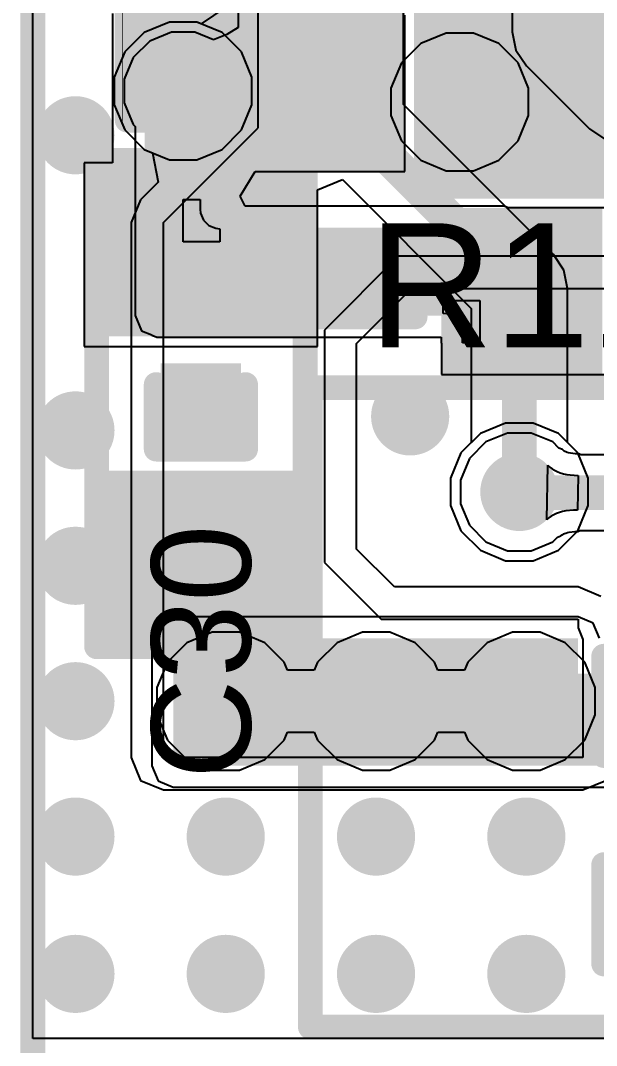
# Model space of a CAD drawing. Header units: millimetres. Extents: x -6 to 110, y 0 to 86.
# Drawn here: x -0.06 to 2.88, y 5.07 to 10.31 of the extents above; entities that cross this region are included whole.
import ezdxf

# ---------------------------------------------------------------- set-up
doc = ezdxf.new("R2010")
doc.units = ezdxf.units.MM
for name, color, linetype in [('BottomLayer', 5, 'Continuous'), ('BottomOverlay', 54, 'Continuous'), ('BottomPaste', 16, 'Continuous'), ('BottomSolder', 6, 'Continuous'), ('Mechanical2', 216, 'Continuous'), ('MidLayer1', 16, 'Continuous'), ('MidLayer2', 76, 'Continuous'), ('TopLayer', 1, 'Continuous'), ('TopOverlay', 2, 'Continuous'), ('TopPaste', 8, 'Continuous'), ('TopSolder', 216, 'Continuous'), ('ViaHoleLayer', 16, 'Continuous')]:
    doc.layers.add(name, color=color, linetype=linetype)
doc.styles.add('Arial', font='', dxfattribs={"height": 0.2})
doc.styles.get('Arial').set_extended_font_data('Arial')

# ---------------------------------------------------------------- blocks, each defined once
blk = doc.blocks.new('CAP_0201_B_6')
at = {"layer": 'BottomLayer'}
for points in [[(-0.45, 0.15), (-0.15, 0.15), (-0.15, -0.15), (-0.45, -0.15)], [(0.15, 0.15), (0.45, 0.15), (0.45, -0.15), (0.15, -0.15)]]:
    blk.add_hatch(color=5, dxfattribs=at).paths.add_polyline_path(points)
at = {"layer": 'BottomPaste'}
for points in [[(-0.45, 0.15), (-0.15, 0.15), (-0.15, -0.15), (-0.45, -0.15)], [(0.15, 0.15), (0.45, 0.15), (0.45, -0.15), (0.15, -0.15)]]:
    blk.add_hatch(color=16, dxfattribs=at).paths.add_polyline_path(points)
at = {"layer": 'BottomSolder'}
for points in [[(-0.505, 0.205), (-0.095, 0.205), (-0.095, -0.205), (-0.505, -0.205)], [(0.095, 0.205), (0.505, 0.205), (0.505, -0.205), (0.095, -0.205)]]:
    blk.add_hatch(color=6, dxfattribs=at).paths.add_polyline_path(points)
at = {"layer": 'BottomOverlay', "const_width": 0.127}
for points in [[(-0.5334, 0.2286), (-0.2032, 0.2286)], [(-0.5334, 0.2286), (-0.5334, -0.2286)], [(0.2032, 0.2286), (0.5334, 0.2286)], [(0.5334, 0.2286), (0.5334, -0.2286)], [(-0.5334, -0.2286), (-0.2032, -0.2286)], [(0.2032, -0.2286), (0.5334, -0.2286)]]:
    blk.add_lwpolyline(points, dxfattribs=at)
at = {"layer": 'BottomOverlay', "const_width": 0.0635}
for points in [[(-0.5651, 0.2286, 1), (-0.5016, 0.2286, 1)], [(-0.5651, 0.2286, 1), (-0.5016, 0.2286, 1)], [(-0.2349, 0.2286, 1), (-0.1714, 0.2286, 1)], [(0.1714, 0.2286, 1), (0.2349, 0.2286, 1)], [(0.5016, 0.2286, 1), (0.5651, 0.2286, 1)], [(0.5016, 0.2286, 1), (0.5651, 0.2286, 1)], [(-0.5651, -0.2286, 1), (-0.5016, -0.2286, 1)], [(-0.5651, -0.2286, 1), (-0.5016, -0.2286, 1)], [(-0.2349, -0.2286, 1), (-0.1714, -0.2286, 1)], [(0.1714, -0.2286, 1), (0.2349, -0.2286, 1)], [(0.5016, -0.2286, 1), (0.5651, -0.2286, 1)], [(0.5016, -0.2286, 1), (0.5651, -0.2286, 1)]]:
    blk.add_lwpolyline(points, format="xyb", close=True, dxfattribs=at)
blk = doc.blocks.new('QFNWB_56__7_7__B_30')
at = {"layer": 'BottomLayer'}
for points in [[(-2.71, 3.1), (-2.71, 3.75), (-2.49, 3.75), (-2.49, 3.1)], [(-2.31, 3.1), (-2.31, 3.75), (-2.09, 3.75), (-2.09, 3.1)], [(2.85, 2.85), (2.85, -2.85), (-2.85, -2.85), (-2.85, 2.85)], [(-3.75, 2.71), (-3.1, 2.71), (-3.1, 2.49), (-3.75, 2.49)], [(-3.75, 2.31), (-3.1, 2.31), (-3.1, 2.09), (-3.75, 2.09)]]:
    blk.add_hatch(color=5, dxfattribs=at).paths.add_polyline_path(points)
at = {"layer": 'BottomPaste'}
for points in [[(-2.71, 3.1), (-2.71, 3.75), (-2.49, 3.75), (-2.49, 3.1)], [(-2.31, 3.1), (-2.31, 3.75), (-2.09, 3.75), (-2.09, 3.1)], [(2.85, 2.85), (2.85, -2.85), (-2.85, -2.85), (-2.85, 2.85)], [(-3.75, 2.71), (-3.1, 2.71), (-3.1, 2.49), (-3.75, 2.49)], [(-3.75, 2.31), (-3.1, 2.31), (-3.1, 2.09), (-3.75, 2.09)]]:
    blk.add_hatch(color=16, dxfattribs=at).paths.add_polyline_path(points)
at = {"layer": 'BottomSolder'}
for points in [[(-2.8116, 2.9984), (-2.8116, 3.8516), (-2.3884, 3.8516), (-2.3884, 2.9984)], [(-2.4116, 2.9984), (-2.4116, 3.8516), (-1.9884, 3.8516), (-1.9884, 2.9984)], [(2.9516, 2.9516), (2.9516, -2.9516), (-2.9516, -2.9516), (-2.9516, 2.9516)], [(-3.8516, 2.8116), (-2.9984, 2.8116), (-2.9984, 2.3884), (-3.8516, 2.3884)], [(-3.8516, 2.4116), (-2.9984, 2.4116), (-2.9984, 1.9884), (-3.8516, 1.9884)]]:
    blk.add_hatch(color=6, dxfattribs=at).paths.add_polyline_path(points)
at = {"layer": 'BottomOverlay', "const_width": 0.127}
for points in [[(-3.556, 3.556), (-3.556, 2.9464)], [(-3.556, 3.556), (-2.921, 3.556)]]:
    blk.add_lwpolyline(points, dxfattribs=at)
at = {"layer": 'BottomOverlay', "const_width": 0.0635}
for points in [[(-3.5877, 3.556, 1), (-3.5242, 3.556, 1)], [(-3.5877, 3.556, 1), (-3.5242, 3.556, 1)], [(-2.9527, 3.556, 1), (-2.8893, 3.556, 1)], [(-3.5877, 2.9464, 1), (-3.5242, 2.9464, 1)]]:
    blk.add_lwpolyline(points, format="xyb", close=True, dxfattribs=at)
blk = doc.blocks.new('R___0603_45')
at = {"layer": 'TopLayer'}
for points in [[(-0.4445, 0.4445), (-0.4445, -0.4445), (-1.0795, -0.4445), (-1.0795, 0.4445)], [(1.0795, 0.4445), (1.0795, -0.4445), (0.4445, -0.4445), (0.4445, 0.4445)]]:
    blk.add_hatch(color=1, dxfattribs=at).paths.add_polyline_path(points)
at = {"layer": 'TopPaste'}
for points in [[(-0.4445, 0.4445), (-0.4445, -0.4445), (-1.0795, -0.4445), (-1.0795, 0.4445)], [(1.0795, 0.4445), (1.0795, -0.4445), (0.4445, -0.4445), (0.4445, 0.4445)]]:
    blk.add_hatch(color=8, dxfattribs=at).paths.add_polyline_path(points)
at = {"layer": 'TopSolder'}
for points in [[(-0.3429, 0.5461), (-0.3429, -0.5461), (-1.1811, -0.5461), (-1.1811, 0.5461)], [(1.1811, 0.5461), (1.1811, -0.5461), (0.3429, -0.5461), (0.3429, 0.5461)]]:
    blk.add_hatch(color=216, dxfattribs=at).paths.add_polyline_path(points)
at = {"layer": 'TopOverlay', "const_width": 0.127}
for points in [[(-1.2446, 0.5334), (1.2446, 0.5334)], [(-1.2446, 0.5334), (-1.2446, -0.5334)], [(1.2446, 0.5334), (1.2446, -0.5334)], [(-1.2446, -0.5334), (1.2446, -0.5334)]]:
    blk.add_lwpolyline(points, dxfattribs=at)
at = {"layer": 'TopOverlay', "const_width": 0.0635}
for points in [[(-1.27635, 0.5334, 1), (-1.21285, 0.5334, 1)], [(-1.27635, 0.5334, 1), (-1.21285, 0.5334, 1)], [(1.21285, 0.5334, 1), (1.27635, 0.5334, 1)], [(1.21285, 0.5334, 1), (1.27635, 0.5334, 1)], [(-1.27635, -0.5334, 1), (-1.21285, -0.5334, 1)], [(-1.27635, -0.5334, 1), (-1.21285, -0.5334, 1)], [(1.21285, -0.5334, 1), (1.27635, -0.5334, 1)], [(1.21285, -0.5334, 1), (1.27635, -0.5334, 1)]]:
    blk.add_lwpolyline(points, format="xyb", close=True, dxfattribs=at)
blk = doc.blocks.new('R___0402_46')
at = {"layer": 'TopLayer'}
for points in [[(-0.6985, -0.3175), (-0.6985, 0.3175), (-0.2413, 0.3175), (-0.2413, -0.3175)], [(0.2413, -0.3175), (0.2413, 0.3175), (0.6985, 0.3175), (0.6985, -0.3175)]]:
    blk.add_hatch(color=1, dxfattribs=at).paths.add_polyline_path(points)
at = {"layer": 'TopPaste'}
for points in [[(-0.6985, -0.3175), (-0.6985, 0.3175), (-0.2413, 0.3175), (-0.2413, -0.3175)], [(0.2413, -0.3175), (0.2413, 0.3175), (0.6985, 0.3175), (0.6985, -0.3175)]]:
    blk.add_hatch(color=8, dxfattribs=at).paths.add_polyline_path(points)
at = {"layer": 'TopSolder'}
for points in [[(-0.7535, -0.3725), (-0.7535, 0.3725), (-0.1863, 0.3725), (-0.1863, -0.3725)], [(0.1863, -0.3725), (0.1863, 0.3725), (0.7535, 0.3725), (0.7535, -0.3725)]]:
    blk.add_hatch(color=216, dxfattribs=at).paths.add_polyline_path(points)
at = {"layer": 'TopOverlay'}
for points, const_width in [([(0.7874, 0.4064), (-0.7874, 0.4064)], 0.127), ([(-0.7874, -0.4064), (-0.7874, 0.4064)], 0.127), ([(0.7874, -0.4064), (0.7874, 0.4064)], 0.127), ([(0.7874, -0.4064), (-0.7874, -0.4064)], 0.127), ([(0.8128, -0.4318), (-0.8128, -0.4318)], 0.00323)]:
    blk.add_lwpolyline(points, dxfattribs=dict(at, const_width=const_width))
for points, const_width in [([(-0.8191, 0.4064, 1), (-0.7556, 0.4064, 1)], 0.0635), ([(-0.8191, 0.4064, 1), (-0.7556, 0.4064, 1)], 0.0635), ([(0.7556, 0.4064, 1), (0.8191, 0.4064, 1)], 0.0635), ([(0.7556, 0.4064, 1), (0.8191, 0.4064, 1)], 0.0635), ([(-0.8191, -0.4064, 1), (-0.7556, -0.4064, 1)], 0.0635), ([(-0.8191, -0.4064, 1), (-0.7556, -0.4064, 1)], 0.0635), ([(0.7556, -0.4064, 1), (0.8191, -0.4064, 1)], 0.0635), ([(0.7556, -0.4064, 1), (0.8191, -0.4064, 1)], 0.0635), ([(-0.8136, -0.4318, 1), (-0.812, -0.4318, 1)], 0.00161), ([(0.812, -0.4318, 1), (0.8136, -0.4318, 1)], 0.00161)]:
    blk.add_lwpolyline(points, format="xyb", close=True, dxfattribs=dict(at, const_width=const_width))
blk = doc.blocks.new('C___0402_B_66')
at = {"layer": 'BottomLayer'}
for points in [[(-0.2413, 0.3175), (-0.2413, -0.3175), (-0.6985, -0.3175), (-0.6985, 0.3175)], [(0.6985, 0.3175), (0.6985, -0.3175), (0.2413, -0.3175), (0.2413, 0.3175)]]:
    blk.add_hatch(color=5, dxfattribs=at).paths.add_polyline_path(points)
at = {"layer": 'BottomPaste'}
for points in [[(-0.2413, 0.3175), (-0.2413, -0.3175), (-0.6985, -0.3175), (-0.6985, 0.3175)], [(0.6985, 0.3175), (0.6985, -0.3175), (0.2413, -0.3175), (0.2413, 0.3175)]]:
    blk.add_hatch(color=16, dxfattribs=at).paths.add_polyline_path(points)
at = {"layer": 'BottomSolder'}
for points in [[(-0.1813, 0.3775), (-0.1813, -0.3775), (-0.7585, -0.3775), (-0.7585, 0.3775)], [(0.7585, 0.3775), (0.7585, -0.3775), (0.1813, -0.3775), (0.1813, 0.3775)]]:
    blk.add_hatch(color=6, dxfattribs=at).paths.add_polyline_path(points)
at = {"layer": 'BottomOverlay', "const_width": 0.127}
for points in [[(-0.7874, 0.4064), (-0.7874, -0.4064)], [(-0.7874, 0.4064), (-0.2794, 0.4064)], [(0.2794, 0.4064), (0.7874, 0.4064)], [(0.7874, 0.4064), (0.7874, -0.4064)], [(-0.7874, -0.4064), (-0.2794, -0.4064)], [(0.2794, -0.4064), (0.7874, -0.4064)]]:
    blk.add_lwpolyline(points, dxfattribs=at)
at = {"layer": 'BottomOverlay', "const_width": 0.0635}
for points in [[(-0.8191, 0.4064, 1), (-0.7556, 0.4064, 1)], [(-0.8191, 0.4064, 1), (-0.7556, 0.4064, 1)], [(-0.3111, 0.4064, 1), (-0.2477, 0.4064, 1)], [(0.2477, 0.4064, 1), (0.3111, 0.4064, 1)], [(0.7556, 0.4064, 1), (0.8191, 0.4064, 1)], [(0.7556, 0.4064, 1), (0.8191, 0.4064, 1)], [(-0.8191, -0.4064, 1), (-0.7556, -0.4064, 1)], [(-0.8191, -0.4064, 1), (-0.7556, -0.4064, 1)], [(-0.3111, -0.4064, 1), (-0.2477, -0.4064, 1)], [(0.2477, -0.4064, 1), (0.3111, -0.4064, 1)], [(0.7556, -0.4064, 1), (0.8191, -0.4064, 1)], [(0.7556, -0.4064, 1), (0.8191, -0.4064, 1)]]:
    blk.add_lwpolyline(points, format="xyb", close=True, dxfattribs=at)

msp = doc.modelspace()

# ---------------------------------------------------------------- hatches: boundary and pattern name
at = {"layer": 'BottomLayer'}
h = msp.add_hatch(color=5, dxfattribs=at)
edge = h.paths.add_edge_path()
edge.add_arc((0.7687, 9.9536), 0.2, 0, 360)
h = msp.add_hatch(color=5, dxfattribs=at)
edge = h.paths.add_edge_path()
edge.add_arc((2.1844, 9.8975), 0.2, 0, 360)
for points in [[(0.8822, 10.0499), (0.6337, 10.0499), (0.6337, 8.8044), (0.8822, 8.8044)], [(0.7096, 8.8044), (2.4122, 8.8044), (2.4122, 9.2536), (0.7096, 9.2536)], [(0.7183, 6.5006), (2.7893, 6.5006), (2.7893, 7.1527), (0.7183, 7.1527)], [(0.7183, 6.5006), (5.5142, 6.5006), (5.5142, 6.9723), (0.7183, 6.9723)]]:
    msp.add_hatch(color=5, dxfattribs=at).paths.add_polyline_path(points)
h = msp.add_hatch(color=5, dxfattribs=at)
edge = h.paths.add_edge_path()
edge.add_arc((0.2177, 9.727), 0.2, 0, 360)
h = msp.add_hatch(color=5, dxfattribs=at)
edge = h.paths.add_edge_path()
edge.add_arc((1.9304, 8.2884), 0.2, 0, 360)
h = msp.add_hatch(color=5, dxfattribs=at)
edge = h.paths.add_edge_path()
edge.add_arc((0.2177, 8.2166), 0.2, 0, 360)
h = msp.add_hatch(color=5, dxfattribs=at)
edge = h.paths.add_edge_path()
edge.add_arc((2.4892, 7.9018), 0.2, 0, 360)
h = msp.add_hatch(color=5, dxfattribs=at)
edge = h.paths.add_edge_path()
edge.add_arc((0.2177, 7.5238), 0.2, 0, 360)
h = msp.add_hatch(color=5, dxfattribs=at)
edge = h.paths.add_edge_path()
edge.add_arc((0.2177, 6.831), 0.2, 0, 360)
h = msp.add_hatch(color=5, dxfattribs=at)
edge = h.paths.add_edge_path()
edge.add_arc((0.9867, 6.831), 0.2, 0, 360)
h = msp.add_hatch(color=5, dxfattribs=at)
edge = h.paths.add_edge_path()
edge.add_arc((1.7558, 6.831), 0.2, 0, 360)
h = msp.add_hatch(color=5, dxfattribs=at)
edge = h.paths.add_edge_path()
edge.add_arc((2.5248, 6.831), 0.2, 0, 360)
h = msp.add_hatch(color=5, dxfattribs=at)
edge = h.paths.add_edge_path()
edge.add_arc((0.2177, 6.1382), 0.2, 0, 360)
h = msp.add_hatch(color=5, dxfattribs=at)
edge = h.paths.add_edge_path()
edge.add_arc((0.9867, 6.1382), 0.2, 0, 360)
h = msp.add_hatch(color=5, dxfattribs=at)
edge = h.paths.add_edge_path()
edge.add_arc((1.7558, 6.1382), 0.2, 0, 360)
h = msp.add_hatch(color=5, dxfattribs=at)
edge = h.paths.add_edge_path()
edge.add_arc((2.5248, 6.1382), 0.2, 0, 360)
h = msp.add_hatch(color=5, dxfattribs=at)
edge = h.paths.add_edge_path()
edge.add_arc((0.2177, 5.4356), 0.2, 0, 360)
h = msp.add_hatch(color=5, dxfattribs=at)
edge = h.paths.add_edge_path()
edge.add_arc((0.9867, 5.4356), 0.2, 0, 360)
h = msp.add_hatch(color=5, dxfattribs=at)
edge = h.paths.add_edge_path()
edge.add_arc((1.7558, 5.4356), 0.2, 0, 360)
h = msp.add_hatch(color=5, dxfattribs=at)
edge = h.paths.add_edge_path()
edge.add_arc((2.5248, 5.4356), 0.2, 0, 360)
at = {"layer": 'MidLayer1'}
h = msp.add_hatch(color=16, dxfattribs=at)
edge = h.paths.add_edge_path()
edge.add_arc((0.7687, 9.9536), 0.2, 0, 360)
h = msp.add_hatch(color=16, dxfattribs=at)
edge = h.paths.add_edge_path()
edge.add_arc((2.1844, 9.8975), 0.2, 0, 360)
h = msp.add_hatch(color=16, dxfattribs=at)
edge = h.paths.add_edge_path()
edge.add_arc((0.2177, 9.727), 0.2, 0, 360)
h = msp.add_hatch(color=16, dxfattribs=at)
edge = h.paths.add_edge_path()
edge.add_arc((1.9304, 8.2884), 0.2, 0, 360)
h = msp.add_hatch(color=16, dxfattribs=at)
edge = h.paths.add_edge_path()
edge.add_arc((0.2177, 8.2166), 0.2, 0, 360)
h = msp.add_hatch(color=16, dxfattribs=at)
edge = h.paths.add_edge_path()
edge.add_arc((2.4892, 7.9018), 0.2, 0, 360)
h = msp.add_hatch(color=16, dxfattribs=at)
edge = h.paths.add_edge_path()
edge.add_arc((0.2177, 7.5238), 0.2, 0, 360)
h = msp.add_hatch(color=16, dxfattribs=at)
edge = h.paths.add_edge_path()
edge.add_arc((0.2177, 6.831), 0.2, 0, 360)
h = msp.add_hatch(color=16, dxfattribs=at)
edge = h.paths.add_edge_path()
edge.add_arc((0.9867, 6.831), 0.2, 0, 360)
h = msp.add_hatch(color=16, dxfattribs=at)
edge = h.paths.add_edge_path()
edge.add_arc((1.7558, 6.831), 0.2, 0, 360)
h = msp.add_hatch(color=16, dxfattribs=at)
edge = h.paths.add_edge_path()
edge.add_arc((2.5248, 6.831), 0.2, 0, 360)
h = msp.add_hatch(color=16, dxfattribs=at)
edge = h.paths.add_edge_path()
edge.add_arc((0.2177, 6.1382), 0.2, 0, 360)
h = msp.add_hatch(color=16, dxfattribs=at)
edge = h.paths.add_edge_path()
edge.add_arc((0.9867, 6.1382), 0.2, 0, 360)
h = msp.add_hatch(color=16, dxfattribs=at)
edge = h.paths.add_edge_path()
edge.add_arc((1.7558, 6.1382), 0.2, 0, 360)
h = msp.add_hatch(color=16, dxfattribs=at)
edge = h.paths.add_edge_path()
edge.add_arc((2.5248, 6.1382), 0.2, 0, 360)
h = msp.add_hatch(color=16, dxfattribs=at)
edge = h.paths.add_edge_path()
edge.add_arc((0.2177, 5.4356), 0.2, 0, 360)
h = msp.add_hatch(color=16, dxfattribs=at)
edge = h.paths.add_edge_path()
edge.add_arc((0.9867, 5.4356), 0.2, 0, 360)
h = msp.add_hatch(color=16, dxfattribs=at)
edge = h.paths.add_edge_path()
edge.add_arc((1.7558, 5.4356), 0.2, 0, 360)
h = msp.add_hatch(color=16, dxfattribs=at)
edge = h.paths.add_edge_path()
edge.add_arc((2.5248, 5.4356), 0.2, 0, 360)
at = {"layer": 'MidLayer2'}
h = msp.add_hatch(color=76, dxfattribs=at)
edge = h.paths.add_edge_path()
edge.add_arc((0.7687, 9.9536), 0.2, 0, 360)
h = msp.add_hatch(color=76, dxfattribs=at)
edge = h.paths.add_edge_path()
edge.add_arc((2.1844, 9.8975), 0.2, 0, 360)
h = msp.add_hatch(color=76, dxfattribs=at)
edge = h.paths.add_edge_path()
edge.add_arc((0.2177, 9.727), 0.2, 0, 360)
h = msp.add_hatch(color=76, dxfattribs=at)
edge = h.paths.add_edge_path()
edge.add_arc((1.9304, 8.2884), 0.2, 0, 360)
h = msp.add_hatch(color=76, dxfattribs=at)
edge = h.paths.add_edge_path()
edge.add_arc((0.2177, 8.2166), 0.2, 0, 360)
h = msp.add_hatch(color=76, dxfattribs=at)
edge = h.paths.add_edge_path()
edge.add_arc((2.4892, 7.9018), 0.2, 0, 360)
h = msp.add_hatch(color=76, dxfattribs=at)
edge = h.paths.add_edge_path()
edge.add_arc((0.2177, 7.5238), 0.2, 0, 360)
h = msp.add_hatch(color=76, dxfattribs=at)
edge = h.paths.add_edge_path()
edge.add_arc((0.2177, 6.831), 0.2, 0, 360)
h = msp.add_hatch(color=76, dxfattribs=at)
edge = h.paths.add_edge_path()
edge.add_arc((0.9867, 6.831), 0.2, 0, 360)
h = msp.add_hatch(color=76, dxfattribs=at)
edge = h.paths.add_edge_path()
edge.add_arc((1.7558, 6.831), 0.2, 0, 360)
h = msp.add_hatch(color=76, dxfattribs=at)
edge = h.paths.add_edge_path()
edge.add_arc((2.5248, 6.831), 0.2, 0, 360)
h = msp.add_hatch(color=76, dxfattribs=at)
edge = h.paths.add_edge_path()
edge.add_arc((0.2177, 6.1382), 0.2, 0, 360)
h = msp.add_hatch(color=76, dxfattribs=at)
edge = h.paths.add_edge_path()
edge.add_arc((0.9867, 6.1382), 0.2, 0, 360)
h = msp.add_hatch(color=76, dxfattribs=at)
edge = h.paths.add_edge_path()
edge.add_arc((1.7558, 6.1382), 0.2, 0, 360)
h = msp.add_hatch(color=76, dxfattribs=at)
edge = h.paths.add_edge_path()
edge.add_arc((2.5248, 6.1382), 0.2, 0, 360)
h = msp.add_hatch(color=76, dxfattribs=at)
edge = h.paths.add_edge_path()
edge.add_arc((0.2177, 5.4356), 0.2, 0, 360)
h = msp.add_hatch(color=76, dxfattribs=at)
edge = h.paths.add_edge_path()
edge.add_arc((0.9867, 5.4356), 0.2, 0, 360)
h = msp.add_hatch(color=76, dxfattribs=at)
edge = h.paths.add_edge_path()
edge.add_arc((1.7558, 5.4356), 0.2, 0, 360)
h = msp.add_hatch(color=76, dxfattribs=at)
edge = h.paths.add_edge_path()
edge.add_arc((2.5248, 5.4356), 0.2, 0, 360)
at = {"layer": 'TopLayer'}
msp.add_hatch(color=1, dxfattribs=at).paths.add_polyline_path([(0.5715, 8.8786), (1.2065, 8.8786), (1.2065, 10.3505), (0.5715, 10.3505)])
h = msp.add_hatch(color=1, dxfattribs=at)
edge = h.paths.add_edge_path()
edge.add_arc((0.7687, 9.9536), 0.2, 0, 360)
h = msp.add_hatch(color=1, dxfattribs=at)
edge = h.paths.add_edge_path()
edge.add_arc((2.1844, 9.8975), 0.2, 0, 360)
h = msp.add_hatch(color=1, dxfattribs=at)
edge = h.paths.add_edge_path()
edge.add_arc((0.2177, 9.727), 0.2, 0, 360)
h = msp.add_hatch(color=1, dxfattribs=at)
edge = h.paths.add_edge_path()
edge.add_arc((1.9304, 8.2884), 0.2, 0, 360)
h = msp.add_hatch(color=1, dxfattribs=at)
edge = h.paths.add_edge_path()
edge.add_arc((0.2177, 8.2166), 0.2, 0, 360)
h = msp.add_hatch(color=1, dxfattribs=at)
edge = h.paths.add_edge_path()
edge.add_arc((2.4892, 7.9018), 0.2, 0, 360)
h = msp.add_hatch(color=1, dxfattribs=at)
edge = h.paths.add_edge_path()
edge.add_arc((0.2177, 7.5238), 0.2, 0, 360)
h = msp.add_hatch(color=1, dxfattribs=at)
edge = h.paths.add_edge_path()
edge.add_arc((0.2177, 6.831), 0.2, 0, 360)
h = msp.add_hatch(color=1, dxfattribs=at)
edge = h.paths.add_edge_path()
edge.add_arc((0.9867, 6.831), 0.2, 0, 360)
h = msp.add_hatch(color=1, dxfattribs=at)
edge = h.paths.add_edge_path()
edge.add_arc((1.7558, 6.831), 0.2, 0, 360)
h = msp.add_hatch(color=1, dxfattribs=at)
edge = h.paths.add_edge_path()
edge.add_arc((2.5248, 6.831), 0.2, 0, 360)
h = msp.add_hatch(color=1, dxfattribs=at)
edge = h.paths.add_edge_path()
edge.add_arc((0.2177, 6.1382), 0.2, 0, 360)
h = msp.add_hatch(color=1, dxfattribs=at)
edge = h.paths.add_edge_path()
edge.add_arc((0.9867, 6.1382), 0.2, 0, 360)
h = msp.add_hatch(color=1, dxfattribs=at)
edge = h.paths.add_edge_path()
edge.add_arc((1.7558, 6.1382), 0.2, 0, 360)
h = msp.add_hatch(color=1, dxfattribs=at)
edge = h.paths.add_edge_path()
edge.add_arc((2.5248, 6.1382), 0.2, 0, 360)
h = msp.add_hatch(color=1, dxfattribs=at)
edge = h.paths.add_edge_path()
edge.add_arc((0.2177, 5.4356), 0.2, 0, 360)
h = msp.add_hatch(color=1, dxfattribs=at)
edge = h.paths.add_edge_path()
edge.add_arc((0.9867, 5.4356), 0.2, 0, 360)
h = msp.add_hatch(color=1, dxfattribs=at)
edge = h.paths.add_edge_path()
edge.add_arc((1.7558, 5.4356), 0.2, 0, 360)
h = msp.add_hatch(color=1, dxfattribs=at)
edge = h.paths.add_edge_path()
edge.add_arc((2.5248, 5.4356), 0.2, 0, 360)
at = {"layer": 'ViaHoleLayer'}
h = msp.add_hatch(color=16, dxfattribs=at)
edge = h.paths.add_edge_path()
edge.add_arc((0.7687, 9.9536), 0.1, 0, 360)
h = msp.add_hatch(color=16, dxfattribs=at)
edge = h.paths.add_edge_path()
edge.add_arc((2.1844, 9.8975), 0.1, 0, 360)
h = msp.add_hatch(color=16, dxfattribs=at)
edge = h.paths.add_edge_path()
edge.add_arc((0.2177, 9.727), 0.1, 0, 360)
h = msp.add_hatch(color=16, dxfattribs=at)
edge = h.paths.add_edge_path()
edge.add_arc((1.9304, 8.2884), 0.1, 0, 360)
h = msp.add_hatch(color=16, dxfattribs=at)
edge = h.paths.add_edge_path()
edge.add_arc((0.2177, 8.2166), 0.1, 0, 360)
h = msp.add_hatch(color=16, dxfattribs=at)
edge = h.paths.add_edge_path()
edge.add_arc((2.4892, 7.9018), 0.1, 0, 360)
h = msp.add_hatch(color=16, dxfattribs=at)
edge = h.paths.add_edge_path()
edge.add_arc((0.2177, 7.5238), 0.1, 0, 360)
h = msp.add_hatch(color=16, dxfattribs=at)
edge = h.paths.add_edge_path()
edge.add_arc((0.2177, 6.831), 0.1, 0, 360)
h = msp.add_hatch(color=16, dxfattribs=at)
edge = h.paths.add_edge_path()
edge.add_arc((0.9867, 6.831), 0.1, 0, 360)
h = msp.add_hatch(color=16, dxfattribs=at)
edge = h.paths.add_edge_path()
edge.add_arc((1.7558, 6.831), 0.1, 0, 360)
h = msp.add_hatch(color=16, dxfattribs=at)
edge = h.paths.add_edge_path()
edge.add_arc((2.5248, 6.831), 0.1, 0, 360)
h = msp.add_hatch(color=16, dxfattribs=at)
edge = h.paths.add_edge_path()
edge.add_arc((0.2177, 6.1382), 0.1, 0, 360)
h = msp.add_hatch(color=16, dxfattribs=at)
edge = h.paths.add_edge_path()
edge.add_arc((0.9867, 6.1382), 0.1, 0, 360)
h = msp.add_hatch(color=16, dxfattribs=at)
edge = h.paths.add_edge_path()
edge.add_arc((1.7558, 6.1382), 0.1, 0, 360)
h = msp.add_hatch(color=16, dxfattribs=at)
edge = h.paths.add_edge_path()
edge.add_arc((2.5248, 6.1382), 0.1, 0, 360)
h = msp.add_hatch(color=16, dxfattribs=at)
edge = h.paths.add_edge_path()
edge.add_arc((0.2177, 5.4356), 0.1, 0, 360)
h = msp.add_hatch(color=16, dxfattribs=at)
edge = h.paths.add_edge_path()
edge.add_arc((0.9867, 5.4356), 0.1, 0, 360)
h = msp.add_hatch(color=16, dxfattribs=at)
edge = h.paths.add_edge_path()
edge.add_arc((1.7558, 5.4356), 0.1, 0, 360)
h = msp.add_hatch(color=16, dxfattribs=at)
edge = h.paths.add_edge_path()
edge.add_arc((2.5248, 5.4356), 0.1, 0, 360)

# ---------------------------------------------------------------- linework, layer by layer
at = {"layer": 'BottomLayer'}
for p, q in [((0, 5.1054), (0, 26.5741)), ((1.0506, 10.9238), (1.0506, 10.2778)), ((1.9038, 9.542), (1.9038, 10.342)), ((0.7087, 10.2552), (0.5979, 10.2093)), ((0.8287, 10.2552), (0.7087, 10.2552)), ((0.9236, 10.2159), (0.8287, 10.2552)), ((0.993, 10.2423), (0.9236, 10.2159)), ((1.0506, 10.2778), (0.993, 10.2423)), ((0.5979, 10.2093), (0.513, 10.1245)), ((0.513, 10.1245), (0.4671, 10.0136)), ((0.4671, 10.0136), (0.4671, 9.8936)), ((0.4671, 9.8936), (0.513, 9.7828)), ((0.513, 9.7828), (0.5237, 9.7721)), ((0.5237, 9.7721), (0.5237, 8.8044)), ((1.0599, 9.415), (1.1377, 9.542)), ((1.1377, 9.542), (1.9038, 9.542)), ((0.7687, 9.1812), (0.7687, 9.3978)), ((0.7687, 9.3978), (0.8563, 9.3978)), ((0.8563, 9.3978), (0.8563, 9.3487)), ((1.0861, 9.3636), (1.0599, 9.415)), ((0.8563, 9.3487), (0.8582, 9.3292)), ((2.4122, 9.3636), (1.0861, 9.3636)), ((2.4324, 9.3552), (2.4122, 9.3636)), ((6.572, 9.3552), (2.4324, 9.3552)), ((0.8582, 9.3292), (0.8731, 9.2933)), ((0.8731, 9.2933), (0.9007, 9.2657)), ((0.9007, 9.2657), (0.9367, 9.2508)), ((0.9367, 9.2508), (0.9561, 9.2489)), ((0.9561, 9.2489), (0.9561, 9.2489)), ((0.9561, 9.2489), (0.9562, 9.1812)), ((0.9562, 9.1812), (0.7687, 9.1812)), ((2.099, 8.8143), (2.099, 8.8821)), ((2.099, 8.8821), (2.2865, 8.8821)), ((2.2865, 8.8821), (2.2865, 8.6655)), ((2.099, 8.8143), (2.099, 8.8143)), ((2.1185, 8.8124), (2.099, 8.8143)), ((2.1545, 8.7975), (2.1185, 8.8124)), ((0.5237, 8.8044), (0.556, 8.7267)), ((2.182, 8.77), (2.1545, 8.7975)), ((2.1969, 8.734), (2.182, 8.77)), ((0.556, 8.7267), (0.608, 8.7051)), ((2.1989, 8.7145), (2.1969, 8.734)), ((2.1989, 8.6655), (2.1989, 8.7145)), ((0.608, 8.7051), (0.608, 8.7028)), ((0.608, 8.7028), (0.6135, 8.7028)), ((0.6135, 8.7028), (0.6337, 8.6944)), ((0.6337, 8.6944), (2.0889, 8.6944)), ((2.0889, 8.6944), (2.0889, 8.6655)), ((2.0889, 8.6655), (2.0906, 8.6613)), ((2.0906, 8.6613), (2.0906, 8.502)), ((2.2865, 8.6655), (2.1989, 8.6655)), ((2.0906, 8.502), (5.2768, 8.502)), ((2.4292, 8.2034), (2.3184, 8.1575)), ((2.5492, 8.2034), (2.4292, 8.2034)), ((2.66, 8.1575), (2.5492, 8.2034)), ((2.3184, 8.1575), (2.2335, 8.0726)), ((2.6915, 8.126), (2.66, 8.1575)), ((2.7106, 8.1187), (2.6915, 8.126)), ((2.7167, 8.1128), (2.7106, 8.1187)), ((2.7192, 8.1109), (2.7167, 8.1128)), ((2.7225, 8.1088), (2.7192, 8.1109)), ((2.7272, 8.1065), (2.7225, 8.1088)), ((2.7333, 8.1042), (2.7272, 8.1065)), ((2.7411, 8.1019), (2.7333, 8.1042)), ((2.7507, 8.0999), (2.7411, 8.1019)), ((2.7621, 8.0983), (2.7507, 8.0999)), ((2.7753, 8.0972), (2.7621, 8.0983)), ((2.793, 8.0968), (2.7753, 8.0972)), ((2.8034, 8.0922), (2.793, 8.0968)), ((3.4285, 8.0922), (2.8034, 8.0922)), ((2.2335, 8.0726), (2.1876, 7.9618)), ((2.6293, 7.7591), (2.6347, 8.039)), ((2.6347, 8.039), (2.6451, 8.0291)), ((2.6451, 8.0291), (2.6567, 8.0202)), ((2.6567, 8.0202), (2.6694, 8.0124)), ((2.6694, 8.0124), (2.6832, 8.0056)), ((2.6832, 8.0056), (2.6982, 7.9999)), ((2.6982, 7.9999), (2.7143, 7.9952)), ((2.7143, 7.9952), (2.7316, 7.9915)), ((2.7316, 7.9915), (2.75, 7.9889)), ((2.75, 7.9889), (2.7695, 7.9874)), ((2.7695, 7.9874), (2.7902, 7.9868)), ((2.7902, 7.9868), (2.7864, 7.809)), ((2.1876, 7.9618), (2.1876, 7.8418)), ((2.1876, 7.8418), (2.2335, 7.731)), ((2.64, 7.7686), (2.6293, 7.7591)), ((2.6519, 7.7771), (2.64, 7.7686)), ((2.6648, 7.7846), (2.6519, 7.7771)), ((2.6789, 7.791), (2.6648, 7.7846)), ((2.694, 7.7965), (2.6789, 7.791)), ((2.7103, 7.801), (2.694, 7.7965)), ((2.7277, 7.8045), (2.7103, 7.801)), ((2.7657, 7.8085), (2.7277, 7.8045)), ((2.7864, 7.809), (2.7657, 7.8085)), ((2.2335, 7.731), (2.3184, 7.6461)), ((2.66, 7.6461), (2.6846, 7.6706)), ((2.6846, 7.6706), (2.7021, 7.6767)), ((2.7021, 7.6767), (2.7087, 7.6825)), ((2.7087, 7.6825), (2.7116, 7.6846)), ((2.7116, 7.6846), (2.7155, 7.6868)), ((2.7155, 7.6868), (2.7208, 7.6893)), ((2.7208, 7.6893), (2.7275, 7.6917)), ((2.7275, 7.6917), (2.7358, 7.694)), ((2.7358, 7.694), (2.7443, 7.6957)), ((2.7443, 7.6957), (2.7728, 7.6987)), ((2.7728, 7.6987), (2.789, 7.6991)), ((2.789, 7.6991), (2.7994, 7.7037)), ((2.7994, 7.7037), (3.537, 7.7037)), ((2.3184, 7.6461), (2.4292, 7.6002)), ((2.5492, 7.6002), (2.66, 7.6461)), ((2.4292, 7.6002), (2.5492, 7.6002)), ((0.7183, 7.2626), (0.6406, 7.2304)), ((2.7893, 7.2626), (0.7183, 7.2626)), ((2.867, 7.2304), (2.7893, 7.2626)), ((0.6406, 7.2304), (0.6083, 7.1527)), ((2.8992, 7.1527), (2.867, 7.2304)), ((0.6083, 7.1527), (0.6083, 6.5006)), ((0.6083, 6.5006), (0.6406, 6.4228)), ((0.6406, 6.4228), (0.7183, 6.3906)), ((0.7183, 6.3906), (5.5142, 6.3906)), ((7.4193, 5.1054), (0, 5.1054))]:
    msp.add_line(p, q, dxfattribs=at)
for points, const_width in [([(2.2938, 9.1322), (2.3022, 9.1238)], 0.2032), ([(2.3022, 8.9286), (2.3022, 9.1238)], 0.2032), ([(2.4892, 7.9018), (2.4931, 7.8979)], 0.1778), ([(2.4931, 7.8979), (3.537, 7.8979)], 0.1778)]:
    msp.add_lwpolyline(points, dxfattribs=dict(at, const_width=const_width))
for points, const_width in [([(2.243, 9.1322, 1), (2.3446, 9.1322, 1)], 0.1016), ([(2.2514, 9.1238, 1), (2.353, 9.1238, 1)], 0.1016), ([(2.2514, 9.1238, 1), (2.353, 9.1238, 1)], 0.1016), ([(2.2514, 8.9286, 1), (2.353, 8.9286, 1)], 0.1016), ([(2.4447, 7.9018, 1), (2.5337, 7.9018, 1)], 0.0889), ([(2.4486, 7.8979, 1), (2.5375, 7.8979, 1)], 0.0889), ([(2.4486, 7.8979, 1), (2.5375, 7.8979, 1)], 0.0889)]:
    msp.add_lwpolyline(points, format="xyb", close=True, dxfattribs=dict(at, const_width=const_width))
at = {"layer": 'BottomOverlay', "const_width": 0.127}
for points in [[(1.4198, 8.4352), (8.6812, 8.4352)], [(1.4198, 5.1639), (1.4198, 8.4352)], [(1.4198, 5.1639), (8.6812, 5.1639)]]:
    msp.add_lwpolyline(points, dxfattribs=at)
at = {"layer": 'BottomOverlay', "const_width": 0.0635}
for points in [[(1.3881, 8.4352, 1), (1.4516, 8.4352, 1)], [(1.3881, 8.4352, 1), (1.4516, 8.4352, 1)], [(1.3881, 5.1639, 1), (1.4516, 5.1639, 1)], [(1.3881, 5.1639, 1), (1.4516, 5.1639, 1)]]:
    msp.add_lwpolyline(points, format="xyb", close=True, dxfattribs=at)
at = {"layer": 'Mechanical2', "const_width": 0.127}
msp.add_lwpolyline([(0, -0.101), (0, 34.899)], dxfattribs=at)
at = {"layer": 'MidLayer1'}
for p, q in [((0, 5.1054), (0, 26.5755)), ((1.1522, 9.7645), (1.1522, 23.1439)), ((0.9873, 10.382), (0.8603, 10.2971)), ((0.6986, 10.306), (0.5691, 10.2524)), ((0.8388, 10.306), (0.6986, 10.306)), ((0.8603, 10.2971), (0.8388, 10.306)), ((0.5691, 10.2524), (0.47, 10.1532)), ((2.1143, 10.2499), (1.9848, 10.1963)), ((2.2545, 10.2499), (2.1143, 10.2499)), ((2.384, 10.1963), (2.2545, 10.2499)), ((1.9848, 10.1963), (1.8857, 10.0972)), ((2.4831, 10.0972), (2.384, 10.1963)), ((0.47, 10.1532), (0.4163, 10.0237)), ((1.8857, 10.0972), (1.832, 9.9676)), ((2.5368, 9.9676), (2.4831, 10.0972)), ((0.4163, 10.0237), (0.4163, 9.8835)), ((1.832, 9.9676), (1.832, 9.8274)), ((2.5368, 9.8274), (2.5368, 9.9676)), ((0.4163, 9.8835), (0.47, 9.754)), ((1.832, 9.8274), (1.8857, 9.6979)), ((2.4831, 9.6979), (2.5368, 9.8274)), ((0.6677, 9.2799), (1.1522, 9.7645)), ((0.47, 9.754), (0.5691, 9.6549)), ((0.5691, 9.6549), (0.612, 9.6371)), ((1.8857, 9.6979), (1.9848, 9.5988)), ((2.384, 9.5988), (2.4831, 9.6979)), ((0.612, 9.6371), (0.6418, 9.4873)), ((1.9848, 9.5988), (2.1143, 9.5451)), ((2.2545, 9.5451), (2.384, 9.5988)), ((2.1143, 9.5451), (2.2545, 9.5451)), ((0.6418, 9.4873), (0.551, 9.3966)), ((0.551, 9.3966), (0.5027, 9.2799)), ((0.5027, 9.2799), (0.5027, 6.5421)), ((0.6677, 6.5421), (0.6677, 9.2799)), ((1.8692, 9.1081), (1.4914, 8.7304)), ((3.0668, 9.1082), (1.8692, 9.1081)), ((1.6564, 8.6621), (1.9375, 8.9432)), ((1.9375, 8.9432), (3.0668, 8.9432)), ((1.4914, 8.7304), (1.4915, 7.5414)), ((1.6564, 7.6097), (1.6564, 8.6621)), ((2.4191, 8.2542), (2.2896, 8.2006)), ((2.5593, 8.2542), (2.4191, 8.2542)), ((2.6888, 8.2006), (2.5593, 8.2542)), ((2.2896, 8.2006), (2.1905, 8.1014)), ((2.7879, 8.1014), (2.6888, 8.2006)), ((2.1905, 8.1014), (2.1368, 7.9719)), ((2.8416, 7.9719), (2.7879, 8.1014)), ((2.1368, 7.9719), (2.1368, 7.8317)), ((2.8416, 7.8317), (2.8416, 7.9719)), ((2.1368, 7.8317), (2.1905, 7.7022)), ((2.7879, 7.7022), (2.8416, 7.8317)), ((2.1905, 7.7022), (2.2896, 7.6031)), ((2.6888, 7.6031), (2.7879, 7.7022)), ((1.8504, 7.4158), (1.6564, 7.6097)), ((2.2896, 7.6031), (2.4191, 7.5494)), ((2.5593, 7.5494), (2.6888, 7.6031)), ((1.4915, 7.5414), (1.7821, 7.2508)), ((2.4191, 7.5494), (2.5593, 7.5494)), ((2.79, 7.4158), (1.8504, 7.4158)), ((2.9067, 7.3675), (2.79, 7.4158)), ((1.7821, 7.2508), (2.79, 7.2508)), ((2.79, 7.2508), (2.79, 7.207)), ((2.79, 7.207), (2.8147, 7.1475)), ((2.8147, 7.1475), (2.8147, 6.5421)), ((0.5027, 6.5421), (0.551, 6.4255)), ((2.8147, 6.5421), (0.6677, 6.5421)), ((0.551, 6.4255), (0.6677, 6.3772)), ((2.8147, 6.3772), (2.9313, 6.4255)), ((0.6677, 6.3772), (2.8147, 6.3772)), ((30.2479, 5.1054), (0, 5.1054))]:
    msp.add_line(p, q, dxfattribs=at)
at = {"layer": 'MidLayer2'}
for p, q in [((0, 5.1054), (0, 26.5669)), ((0.6986, 10.306), (0.5691, 10.2524)), ((0.8388, 10.306), (0.6986, 10.306)), ((0.9683, 10.2524), (0.8388, 10.306)), ((0.5691, 10.2524), (0.47, 10.1532)), ((1.0675, 10.1532), (0.9683, 10.2524)), ((0.47, 10.1532), (0.4163, 10.0237)), ((1.1211, 10.0237), (1.0675, 10.1532)), ((0.4163, 10.0237), (0.4163, 9.8835)), ((1.1211, 9.8835), (1.1211, 10.0237)), ((0.4163, 9.8835), (0.47, 9.754)), ((1.0675, 9.754), (1.1211, 9.8835)), ((0.47, 9.754), (0.5691, 9.6549)), ((0.9683, 9.6549), (1.0675, 9.754)), ((0.5691, 9.6549), (0.6986, 9.6012)), ((0.8388, 9.6012), (0.9683, 9.6549)), ((0.6986, 9.6012), (0.8388, 9.6012)), ((2.4191, 8.2542), (2.2896, 8.2006)), ((2.5593, 8.2542), (2.4191, 8.2542)), ((2.6888, 8.2006), (2.5593, 8.2542)), ((2.2896, 8.2006), (2.1905, 8.1014)), ((2.7879, 8.1014), (2.6888, 8.2006)), ((2.1905, 8.1014), (2.1368, 7.9719)), ((2.8416, 7.9719), (2.7879, 8.1014)), ((2.1368, 7.9719), (2.1368, 7.8317)), ((2.8416, 7.8317), (2.8416, 7.9719)), ((2.1368, 7.8317), (2.1905, 7.7022)), ((2.7879, 7.7022), (2.8416, 7.8317)), ((2.1905, 7.7022), (2.2896, 7.6031)), ((2.6888, 7.6031), (2.7879, 7.7022)), ((2.2896, 7.6031), (2.4191, 7.5494)), ((2.5593, 7.5494), (2.6888, 7.6031)), ((2.4191, 7.5494), (2.5593, 7.5494)), ((0.9167, 7.1834), (0.7871, 7.1297)), ((1.0568, 7.1834), (0.9167, 7.1834)), ((1.1864, 7.1297), (1.0568, 7.1834)), ((1.6857, 7.1834), (1.5562, 7.1297)), ((1.8259, 7.1834), (1.6857, 7.1834)), ((1.9554, 7.1297), (1.8259, 7.1834)), ((2.4547, 7.1834), (2.3252, 7.1297)), ((2.5949, 7.1834), (2.4547, 7.1834)), ((2.7244, 7.1297), (2.5949, 7.1834)), ((0.7871, 7.1297), (0.688, 7.0306)), ((1.2855, 7.0306), (1.1864, 7.1297)), ((1.5562, 7.1297), (1.457, 7.0306)), ((2.0545, 7.0306), (1.9554, 7.1297)), ((2.3252, 7.1297), (2.2261, 7.0306)), ((2.8236, 7.0306), (2.7244, 7.1297)), ((0.688, 7.0306), (0.6343, 6.9011)), ((1.3025, 6.9895), (1.2855, 7.0306)), ((1.457, 7.0306), (1.44, 6.9895)), ((2.0716, 6.9895), (2.0545, 7.0306)), ((2.2261, 7.0306), (2.209, 6.9895)), ((2.8772, 6.9011), (2.8236, 7.0306)), ((1.44, 6.9895), (1.3025, 6.9895)), ((2.209, 6.9895), (2.0716, 6.9895)), ((0.6343, 6.9011), (0.6343, 6.7609)), ((2.8772, 6.7609), (2.8772, 6.9011)), ((0.6343, 6.7609), (0.688, 6.6313)), ((2.8236, 6.6313), (2.8772, 6.7609)), ((1.2855, 6.6313), (1.3025, 6.6725)), ((1.3025, 6.6725), (1.44, 6.6725)), ((1.44, 6.6725), (1.457, 6.6313)), ((2.0545, 6.6313), (2.0716, 6.6725)), ((2.0716, 6.6725), (2.209, 6.6725)), ((2.209, 6.6725), (2.2261, 6.6313)), ((0.688, 6.6313), (0.7871, 6.5322)), ((1.1864, 6.5322), (1.2855, 6.6313)), ((1.457, 6.6313), (1.5562, 6.5322)), ((1.9554, 6.5322), (2.0545, 6.6313)), ((2.2261, 6.6313), (2.3252, 6.5322)), ((2.7244, 6.5322), (2.8236, 6.6313)), ((0.7871, 6.5322), (0.9167, 6.4786)), ((1.0568, 6.4786), (1.1864, 6.5322)), ((1.5562, 6.5322), (1.6857, 6.4786)), ((1.8259, 6.4786), (1.9554, 6.5322)), ((2.3252, 6.5322), (2.4547, 6.4786)), ((2.5949, 6.4786), (2.7244, 6.5322)), ((0.9167, 6.4786), (1.0568, 6.4786)), ((1.6857, 6.4786), (1.8259, 6.4786)), ((2.4547, 6.4786), (2.5949, 6.4786)), ((30.2479, 5.1054), (0, 5.1054))]:
    msp.add_line(p, q, dxfattribs=at)
at = {"layer": 'TopLayer'}
for p, q in [((0, 5.1054), (0, 26.5669)), ((1.8958, 9.8846), (1.8958, 14.9268)), ((2.4532, 14.7758), (2.4532, 10.2562)), ((0.4065, 10.3505), (0.4065, 9.5863)), ((2.4532, 10.2562), (2.4719, 10.1621)), ((2.4719, 10.1621), (2.5253, 10.0822)), ((2.5253, 10.0822), (2.8475, 9.76)), ((2.6632, 9.1172), (1.8958, 9.8846)), ((2.8475, 9.76), (2.9273, 9.7067)), ((0.4065, 9.5863), (0.2627, 9.5863)), ((0.2627, 9.5863), (0.2627, 8.6465)), ((1.4565, 9.4484), (1.5835, 9.501)), ((1.5835, 9.501), (2.2432, 8.8413)), ((1.4565, 8.6465), (1.4565, 9.4484)), ((2.7165, 9.0374), (2.6632, 9.1172)), ((2.7352, 8.9433), (2.7165, 9.0374)), ((2.7352, 8.1541), (2.7352, 8.9433)), ((2.2432, 8.8413), (2.2432, 8.1541)), ((0.2627, 8.6465), (1.4565, 8.6465)), ((2.2432, 8.1541), (2.1905, 8.1014)), ((2.7879, 8.1014), (2.7352, 8.1541)), ((2.1905, 8.1014), (2.1368, 7.9719)), ((2.8416, 7.9719), (2.7879, 8.1014)), ((2.1368, 7.9719), (2.1368, 7.8317)), ((2.8416, 7.8317), (2.8416, 7.9719)), ((2.1368, 7.8317), (2.1905, 7.7022)), ((2.7879, 7.7022), (2.8416, 7.8317)), ((2.1905, 7.7022), (2.2896, 7.6031)), ((2.6888, 7.6031), (2.7879, 7.7022)), ((2.2896, 7.6031), (2.4191, 7.5494)), ((2.5593, 7.5494), (2.6888, 7.6031)), ((2.4191, 7.5494), (2.5593, 7.5494)), ((0.9167, 7.1834), (0.7871, 7.1297)), ((1.0568, 7.1834), (0.9167, 7.1834)), ((1.1864, 7.1297), (1.0568, 7.1834)), ((1.6857, 7.1834), (1.5562, 7.1297)), ((1.8259, 7.1834), (1.6857, 7.1834)), ((1.9554, 7.1297), (1.8259, 7.1834)), ((2.4547, 7.1834), (2.3252, 7.1297)), ((2.5949, 7.1834), (2.4547, 7.1834)), ((2.7244, 7.1297), (2.5949, 7.1834)), ((0.7871, 7.1297), (0.688, 7.0306)), ((1.2855, 7.0306), (1.1864, 7.1297)), ((1.5562, 7.1297), (1.457, 7.0306)), ((2.0545, 7.0306), (1.9554, 7.1297)), ((2.3252, 7.1297), (2.2261, 7.0306)), ((2.8236, 7.0306), (2.7244, 7.1297)), ((0.688, 7.0306), (0.6343, 6.9011)), ((1.3025, 6.9895), (1.2855, 7.0306)), ((1.457, 7.0306), (1.44, 6.9895)), ((2.0716, 6.9895), (2.0545, 7.0306)), ((2.2261, 7.0306), (2.209, 6.9895)), ((2.8772, 6.9011), (2.8236, 7.0306)), ((1.44, 6.9895), (1.3025, 6.9895)), ((2.209, 6.9895), (2.0716, 6.9895)), ((0.6343, 6.9011), (0.6343, 6.7609)), ((2.8772, 6.7609), (2.8772, 6.9011)), ((0.6343, 6.7609), (0.688, 6.6313)), ((2.8236, 6.6313), (2.8772, 6.7609)), ((1.2855, 6.6313), (1.3025, 6.6725)), ((1.3025, 6.6725), (1.44, 6.6725)), ((1.44, 6.6725), (1.457, 6.6313)), ((2.0545, 6.6313), (2.0716, 6.6725)), ((2.0716, 6.6725), (2.209, 6.6725)), ((2.209, 6.6725), (2.2261, 6.6313)), ((0.688, 6.6313), (0.7871, 6.5322)), ((1.1864, 6.5322), (1.2855, 6.6313)), ((1.457, 6.6313), (1.5562, 6.5322)), ((1.9554, 6.5322), (2.0545, 6.6313)), ((2.2261, 6.6313), (2.3252, 6.5322)), ((2.7244, 6.5322), (2.8236, 6.6313)), ((0.7871, 6.5322), (0.9167, 6.4786)), ((1.0568, 6.4786), (1.1864, 6.5322)), ((1.5562, 6.5322), (1.6857, 6.4786)), ((1.8259, 6.4786), (1.9554, 6.5322)), ((2.3252, 6.5322), (2.4547, 6.4786)), ((2.5949, 6.4786), (2.7244, 6.5322)), ((0.9167, 6.4786), (1.0568, 6.4786)), ((1.6857, 6.4786), (1.8259, 6.4786)), ((2.4547, 6.4786), (2.5949, 6.4786)), ((30.2479, 5.1054), (0, 5.1054))]:
    msp.add_line(p, q, dxfattribs=at)
at = {"layer": 'TopLayer', "const_width": 0.1778}
for points in [[(1.6498, 9.7827), (1.6498, 15.0287)], [(2.6992, 10.2562), (2.6992, 14.7758)], [(2.6992, 10.2562), (3.0214, 9.934)], [(1.6498, 9.7827), (2.4892, 8.9433)], [(2.4892, 7.9018), (2.4892, 8.9433)]]:
    msp.add_lwpolyline(points, dxfattribs=at)
at = {"layer": 'TopLayer', "const_width": 0.0889}
for points in [[(2.6548, 10.2562, 1), (2.7437, 10.2562, 1)], [(2.6548, 10.2562, 1), (2.7437, 10.2562, 1)], [(1.6053, 9.7827, 1), (1.6942, 9.7827, 1)], [(1.6053, 9.7827, 1), (1.6942, 9.7827, 1)], [(2.4447, 8.9433, 1), (2.5337, 8.9433, 1)], [(2.4447, 8.9433, 1), (2.5337, 8.9433, 1)], [(2.4447, 7.9018, 1), (2.5337, 7.9018, 1)]]:
    msp.add_lwpolyline(points, format="xyb", close=True, dxfattribs=at)

# ---------------------------------------------------------------- block references
for name, p, rotation in [('QFNWB_56__7_7__B_30', (4.9022, 12.3536), 90), ('R___0402_46', (0.889, 10.5918), 270), ('R___0603_45', (0.8596, 8.3544), 90), ('CAP_0201_B_6', (0.8596, 8.6544), 90), ('C___0402_B_66', (3.3274, 6.2738), 90)]:
    msp.add_blockref(name, p, dxfattribs=dict(rotation=rotation))

# ---------------------------------------------------------------- texts
at = {"layer": 'BottomOverlay', "style": 'Arial', "text_generation_flag": 2}
msp.add_text('C30', height=0.508, rotation=270, dxfattribs=at).set_placement((0.6057, 6.4327))
at = {"layer": 'TopOverlay', "style": 'Arial'}
msp.add_text('R11', height=0.635, dxfattribs=at).set_placement((1.7155, 8.6414))

doc.saveas('drawing.dxf')
